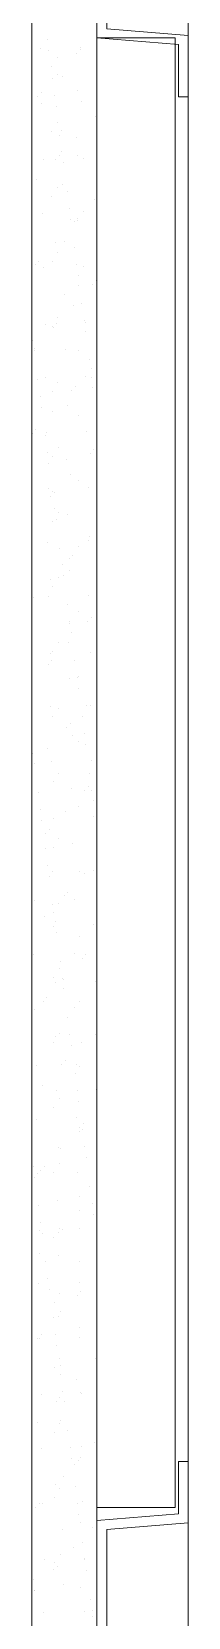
# Model space of a CAD drawing. Header units: inches. Extents: x 891 to 14187, y -1169 to 3232.
# Drawn here: x 9018.87 to 9020.37, y 2722.65 to 2737.82 of the extents above; entities that cross this region are included whole.
import ezdxf

# ---------------------------------------------------------------- set-up
doc = ezdxf.new("R2010")
doc.units = ezdxf.units.IN
doc.header["$MEASUREMENT"] = 0
for name, color, linetype, lineweight in [('A-WALL-PRHT', 7, 'Continuous', 9), ('E1', 7, 'Continuous', 9), ('E2', 7, 'Continuous', 9), ('E3', 7, 'Continuous', 9), ('EX-Windows', 7, 'Continuous', 9)]:
    doc.layers.add(name, color=color, linetype=linetype, lineweight=lineweight)

msp = doc.modelspace()

# ---------------------------------------------------------------- linework, layer by layer
at = {"layer": 'A-WALL-PRHT', "color": 8}
for p, q in [((9018.874, 2739.698), (9018.874, 2659.388)), ((9019.499, 2739.698), (9019.499, 2659.388))]:
    msp.add_line(p, q, dxfattribs=at)
at = {"layer": 'E1', "color": 8}
for p, q in [((9019.022, 2737.746), (9019.022, 2737.746)), ((9019.022, 2737.746), (9019.022, 2737.746)), ((9019.344, 2737.673), (9019.344, 2737.673)), ((9019.344, 2737.673), (9019.344, 2737.673)), ((9018.958, 2737.66), (9018.958, 2737.66)), ((9018.958, 2737.66), (9018.958, 2737.66)), ((9019.036, 2737.642), (9019.036, 2737.642)), ((9019.036, 2737.642), (9019.036, 2737.642)), ((9019.12, 2737.577), (9019.12, 2737.577)), ((9019.306, 2737.612), (9019.306, 2737.612)), ((9019.306, 2737.612), (9019.306, 2737.612)), ((9019.34, 2737.649), (9019.34, 2737.649)), ((9019.066, 2737.492), (9019.066, 2737.492)), ((9019.066, 2737.492), (9019.066, 2737.492)), ((9019.072, 2737.371), (9019.072, 2737.371)), ((9019.124, 2737.413), (9019.124, 2737.413)), ((9019.124, 2737.413), (9019.124, 2737.413)), ((9019.165, 2737.391), (9019.165, 2737.391)), ((9018.964, 2737.239), (9018.964, 2737.239)), ((9019.314, 2737.258), (9019.314, 2737.258)), ((9019.314, 2737.258), (9019.314, 2737.258)), ((9018.931, 2737.202), (9018.931, 2737.202)), ((9018.931, 2737.202), (9018.931, 2737.202)), ((9018.965, 2737.137), (9018.965, 2737.137)), ((9018.965, 2737.137), (9018.965, 2737.137)), ((9019.093, 2737.208), (9019.093, 2737.208)), ((9019.093, 2737.208), (9019.093, 2737.208)), ((9019.107, 2737.104), (9019.107, 2737.104)), ((9019.107, 2737.104), (9019.107, 2737.104)), ((9019.35, 2737.15), (9019.35, 2737.15)), ((9019.35, 2737.15), (9019.35, 2737.15)), ((9019.121, 2736.954), (9019.121, 2736.954)), ((9019.482, 2737.011), (9019.482, 2737.011)), ((9019.482, 2737.011), (9019.482, 2737.011)), ((9019.067, 2736.87), (9019.067, 2736.87)), ((9019.067, 2736.87), (9019.067, 2736.87)), ((9019.143, 2736.832), (9019.143, 2736.832)), ((9019.163, 2736.879), (9019.163, 2736.879)), ((9019.163, 2736.879), (9019.163, 2736.879)), ((9019.299, 2736.812), (9019.299, 2736.812)), ((9019.299, 2736.812), (9019.299, 2736.812)), ((9019.14, 2736.638), (9019.14, 2736.638)), ((9019.164, 2736.67), (9019.164, 2736.67)), ((9019.164, 2736.67), (9019.164, 2736.67)), ((9019.316, 2736.635), (9019.316, 2736.635)), ((9019.316, 2736.635), (9019.316, 2736.635)), ((9019.37, 2736.609), (9019.37, 2736.609)), ((9018.984, 2736.597), (9018.984, 2736.597)), ((9019.106, 2736.601), (9019.106, 2736.601)), ((9019.106, 2736.601), (9019.106, 2736.601)), ((9019.178, 2736.565), (9019.178, 2736.565)), ((9019.178, 2736.565), (9019.178, 2736.565)), ((9018.924, 2736.402), (9018.924, 2736.402)), ((9018.924, 2736.402), (9018.924, 2736.402)), ((9019.122, 2736.331), (9019.122, 2736.331)), ((9019.169, 2736.356), (9019.169, 2736.356)), ((9019.169, 2736.356), (9019.169, 2736.356)), ((9019.068, 2736.247), (9019.068, 2736.247)), ((9019.068, 2736.247), (9019.068, 2736.247)), ((9019.214, 2736.294), (9019.214, 2736.294)), ((9019.475, 2736.21), (9019.475, 2736.21)), ((9019.475, 2736.21), (9019.475, 2736.21)), ((9018.982, 2736.085), (9018.982, 2736.085)), ((9018.982, 2736.085), (9018.982, 2736.085)), ((9019.235, 2736.131), (9019.235, 2736.131)), ((9019.235, 2736.131), (9019.235, 2736.131)), ((9019.249, 2736.027), (9019.249, 2736.027)), ((9019.249, 2736.027), (9019.249, 2736.027)), ((9019.282, 2736), (9019.282, 2736)), ((9019.282, 2736), (9019.282, 2736)), ((9019.316, 2736.036), (9019.316, 2736.036)), ((9019.317, 2736.012), (9019.317, 2736.012)), ((9019.317, 2736.012), (9019.317, 2736.012)), ((9019.367, 2736.098), (9019.367, 2736.098)), ((9019.367, 2736.098), (9019.367, 2736.098)), ((9019.099, 2735.8), (9019.099, 2735.8)), ((9019.099, 2735.8), (9019.099, 2735.8)), ((9019.123, 2735.708), (9019.123, 2735.708)), ((9019.189, 2735.815), (9019.189, 2735.815)), ((9019.284, 2735.755), (9019.284, 2735.755)), ((9018.906, 2735.59), (9018.906, 2735.59)), ((9018.906, 2735.59), (9018.906, 2735.59)), ((9018.94, 2735.626), (9018.94, 2735.626)), ((9018.989, 2735.562), (9018.989, 2735.562)), ((9018.989, 2735.562), (9018.989, 2735.562)), ((9019.069, 2735.624), (9019.069, 2735.624)), ((9019.069, 2735.624), (9019.069, 2735.624)), ((9019.306, 2735.593), (9019.306, 2735.593)), ((9019.306, 2735.593), (9019.306, 2735.593)), ((9019.374, 2735.574), (9019.374, 2735.574)), ((9019.374, 2735.574), (9019.374, 2735.574)), ((9019.318, 2735.389), (9019.318, 2735.389)), ((9019.318, 2735.389), (9019.318, 2735.389)), ((9019.32, 2735.489), (9019.32, 2735.489)), ((9019.32, 2735.489), (9019.32, 2735.489)), ((9019.457, 2735.398), (9019.457, 2735.398)), ((9019.457, 2735.398), (9019.457, 2735.398)), ((9019.491, 2735.435), (9019.491, 2735.435)), ((9019.186, 2735.304), (9019.186, 2735.304)), ((9019.186, 2735.304), (9019.186, 2735.304)), ((9019.124, 2735.085), (9019.124, 2735.085)), ((9019.275, 2735.199), (9019.275, 2735.199)), ((9019.275, 2735.199), (9019.275, 2735.199)), ((9019.355, 2735.217), (9019.355, 2735.217)), ((9019.008, 2735.021), (9019.008, 2735.021)), ((9019.071, 2735.001), (9019.071, 2735.001)), ((9019.071, 2735.001), (9019.071, 2735.001)), ((9019.082, 2734.988), (9019.082, 2734.988)), ((9019.082, 2734.988), (9019.082, 2734.988)), ((9019.115, 2735.025), (9019.115, 2735.025)), ((9019.377, 2735.055), (9019.377, 2735.055)), ((9019.377, 2735.055), (9019.377, 2735.055)), ((9019.39, 2734.95), (9019.39, 2734.95)), ((9019.39, 2734.95), (9019.39, 2734.95)), ((9019.393, 2735.034), (9019.393, 2735.034)), ((9018.883, 2734.87), (9018.883, 2734.87)), ((9018.883, 2734.87), (9018.883, 2734.87)), ((9018.899, 2734.789), (9018.899, 2734.789)), ((9018.899, 2734.789), (9018.899, 2734.789)), ((9018.897, 2734.766), (9018.897, 2734.766)), ((9018.897, 2734.766), (9018.897, 2734.766)), ((9019.193, 2734.78), (9019.193, 2734.78)), ((9019.193, 2734.78), (9019.193, 2734.78)), ((9019.319, 2734.766), (9019.319, 2734.766)), ((9019.319, 2734.766), (9019.319, 2734.766)), ((9019.426, 2734.679), (9019.426, 2734.679)), ((9018.933, 2734.494), (9018.933, 2734.494)), ((9019.006, 2734.51), (9019.006, 2734.51)), ((9019.006, 2734.51), (9019.006, 2734.51)), ((9019.391, 2734.522), (9019.391, 2734.522)), ((9019.391, 2734.522), (9019.391, 2734.522)), ((9019.448, 2734.516), (9019.448, 2734.516)), ((9019.448, 2734.516), (9019.448, 2734.516)), ((9019.45, 2734.598), (9019.45, 2734.598)), ((9019.45, 2734.598), (9019.45, 2734.598)), ((9018.954, 2734.332), (9018.954, 2734.332)), ((9018.954, 2734.332), (9018.954, 2734.332)), ((9019.072, 2734.378), (9019.072, 2734.378)), ((9019.072, 2734.378), (9019.072, 2734.378)), ((9019.125, 2734.463), (9019.125, 2734.463)), ((9019.257, 2734.387), (9019.257, 2734.387)), ((9019.257, 2734.387), (9019.257, 2734.387)), ((9019.291, 2734.424), (9019.291, 2734.424)), ((9019.461, 2734.412), (9019.461, 2734.412)), ((9019.461, 2734.412), (9019.461, 2734.412)), ((9018.968, 2734.228), (9018.968, 2734.228)), ((9018.968, 2734.228), (9018.968, 2734.228)), ((9019.075, 2734.188), (9019.075, 2734.188)), ((9019.075, 2734.188), (9019.075, 2734.188)), ((9019.213, 2734.24), (9019.213, 2734.24)), ((9019.32, 2734.143), (9019.32, 2734.143)), ((9019.32, 2734.143), (9019.32, 2734.143)), ((9019.497, 2734.14), (9019.497, 2734.14)), ((9018.882, 2733.977), (9018.882, 2733.977)), ((9018.882, 2733.977), (9018.882, 2733.977)), ((9018.915, 2734.014), (9018.915, 2734.014)), ((9019.004, 2733.956), (9019.004, 2733.956)), ((9019.012, 2733.986), (9019.012, 2733.986)), ((9019.012, 2733.986), (9019.012, 2733.986)), ((9019.398, 2733.999), (9019.398, 2733.999)), ((9019.398, 2733.999), (9019.398, 2733.999)), ((9019.025, 2733.793), (9019.025, 2733.793)), ((9019.025, 2733.793), (9019.025, 2733.793)), ((9019.073, 2733.755), (9019.073, 2733.755)), ((9019.073, 2733.755), (9019.073, 2733.755)), ((9019.127, 2733.84), (9019.127, 2733.84)), ((9019.21, 2733.728), (9019.21, 2733.728)), ((9019.21, 2733.728), (9019.21, 2733.728)), ((9019.433, 2733.786), (9019.433, 2733.786)), ((9019.433, 2733.786), (9019.433, 2733.786)), ((9019.467, 2733.823), (9019.467, 2733.823)), ((9019.039, 2733.689), (9019.039, 2733.689)), ((9019.039, 2733.689), (9019.039, 2733.689)), ((9019.25, 2733.587), (9019.25, 2733.587)), ((9019.25, 2733.587), (9019.25, 2733.587)), ((9019.032, 2733.446), (9019.032, 2733.446)), ((9019.074, 2733.418), (9019.074, 2733.418)), ((9019.321, 2733.521), (9019.321, 2733.521)), ((9019.321, 2733.521), (9019.321, 2733.521)), ((9019.417, 2733.459), (9019.417, 2733.459)), ((9019.057, 2733.376), (9019.057, 2733.376)), ((9019.057, 2733.376), (9019.057, 2733.376)), ((9019.091, 2733.413), (9019.091, 2733.413)), ((9018.875, 2733.177), (9018.875, 2733.177)), ((9018.875, 2733.177), (9018.875, 2733.177)), ((9019.074, 2733.133), (9019.074, 2733.133)), ((9019.074, 2733.133), (9019.074, 2733.133)), ((9019.096, 2733.255), (9019.096, 2733.255)), ((9019.096, 2733.255), (9019.096, 2733.255)), ((9019.11, 2733.151), (9019.11, 2733.151)), ((9019.11, 2733.151), (9019.11, 2733.151)), ((9019.128, 2733.217), (9019.128, 2733.217)), ((9019.217, 2733.205), (9019.217, 2733.205)), ((9019.217, 2733.205), (9019.217, 2733.205)), ((9019.426, 2732.986), (9019.426, 2732.986)), ((9019.426, 2732.986), (9019.426, 2732.986)), ((9019.029, 2732.934), (9019.029, 2732.934)), ((9019.029, 2732.934), (9019.029, 2732.934)), ((9019.145, 2732.879), (9019.145, 2732.879)), ((9019.266, 2732.812), (9019.266, 2732.812)), ((9019.322, 2732.898), (9019.322, 2732.898)), ((9019.322, 2732.898), (9019.322, 2732.898)), ((9019.415, 2732.947), (9019.415, 2732.947)), ((9019.415, 2732.947), (9019.415, 2732.947)), ((9019.167, 2732.717), (9019.167, 2732.717)), ((9019.167, 2732.717), (9019.167, 2732.717)), ((9019.233, 2732.775), (9019.233, 2732.775)), ((9019.233, 2732.775), (9019.233, 2732.775)), ((9019.236, 2732.665), (9019.236, 2732.665)), ((9019.05, 2732.576), (9019.05, 2732.576)), ((9019.05, 2732.576), (9019.05, 2732.576)), ((9019.075, 2732.51), (9019.075, 2732.51)), ((9019.075, 2732.51), (9019.075, 2732.51)), ((9019.129, 2732.594), (9019.129, 2732.594)), ((9019.18, 2732.613), (9019.18, 2732.613)), ((9019.18, 2732.613), (9019.18, 2732.613)), ((9018.891, 2732.402), (9018.891, 2732.402)), ((9019.036, 2732.411), (9019.036, 2732.411)), ((9019.036, 2732.411), (9019.036, 2732.411)), ((9019.421, 2732.424), (9019.421, 2732.424)), ((9019.421, 2732.424), (9019.421, 2732.424)), ((9019.216, 2732.341), (9019.216, 2732.341)), ((9019.323, 2732.275), (9019.323, 2732.275)), ((9019.323, 2732.275), (9019.323, 2732.275)), ((9019.442, 2732.21), (9019.442, 2732.21)), ((9019.234, 2732.153), (9019.234, 2732.153)), ((9019.234, 2732.153), (9019.234, 2732.153)), ((9019.238, 2732.178), (9019.238, 2732.178)), ((9019.238, 2732.178), (9019.238, 2732.178)), ((9019.251, 2732.074), (9019.251, 2732.074)), ((9019.251, 2732.074), (9019.251, 2732.074)), ((9019.408, 2732.174), (9019.408, 2732.174)), ((9019.408, 2732.174), (9019.408, 2732.174)), ((9019.13, 2731.971), (9019.13, 2731.971)), ((9019.226, 2731.974), (9019.226, 2731.974)), ((9019.226, 2731.974), (9019.226, 2731.974)), ((9019.033, 2731.764), (9019.033, 2731.764)), ((9019.033, 2731.764), (9019.033, 2731.764)), ((9019.055, 2731.871), (9019.055, 2731.871)), ((9019.066, 2731.8), (9019.066, 2731.8)), ((9019.076, 2731.887), (9019.076, 2731.887)), ((9019.076, 2731.887), (9019.076, 2731.887)), ((9019.287, 2731.803), (9019.287, 2731.803)), ((9019.441, 2731.883), (9019.441, 2731.883)), ((9019.24, 2731.63), (9019.24, 2731.63)), ((9019.24, 2731.63), (9019.24, 2731.63)), ((9019.308, 2731.64), (9019.308, 2731.64)), ((9019.308, 2731.64), (9019.308, 2731.64)), ((9019.325, 2731.652), (9019.325, 2731.652)), ((9019.325, 2731.652), (9019.325, 2731.652)), ((9019.322, 2731.536), (9019.322, 2731.536)), ((9019.322, 2731.536), (9019.322, 2731.536)), ((9019.053, 2731.359), (9019.053, 2731.359)), ((9019.053, 2731.359), (9019.053, 2731.359)), ((9019.131, 2731.348), (9019.131, 2731.348)), ((9019.401, 2731.373), (9019.401, 2731.373)), ((9019.401, 2731.373), (9019.401, 2731.373)), ((9019.438, 2731.372), (9019.438, 2731.372)), ((9019.438, 2731.372), (9019.438, 2731.372)), ((9019.077, 2731.264), (9019.077, 2731.264)), ((9019.077, 2731.264), (9019.077, 2731.264)), ((9019.208, 2731.162), (9019.208, 2731.162)), ((9019.208, 2731.162), (9019.208, 2731.162)), ((9019.242, 2731.199), (9019.242, 2731.199)), ((9019.358, 2731.264), (9019.358, 2731.264)), ((9018.875, 2731.077), (9018.875, 2731.077)), ((9019.26, 2731.089), (9019.26, 2731.089)), ((9019.326, 2731.029), (9019.326, 2731.029)), ((9019.326, 2731.029), (9019.326, 2731.029)), ((9019.379, 2731.102), (9019.379, 2731.102)), ((9019.379, 2731.102), (9019.379, 2731.102)), ((9019.393, 2730.998), (9019.393, 2730.998)), ((9019.393, 2730.998), (9019.393, 2730.998)), ((9018.886, 2730.917), (9018.886, 2730.917)), ((9018.886, 2730.917), (9018.886, 2730.917)), ((9019.026, 2730.963), (9019.026, 2730.963)), ((9019.026, 2730.963), (9019.026, 2730.963)), ((9019.445, 2730.848), (9019.445, 2730.848)), ((9019.445, 2730.848), (9019.445, 2730.848)), ((9018.899, 2730.813), (9018.899, 2730.813)), ((9018.899, 2730.813), (9018.899, 2730.813)), ((9019.06, 2730.836), (9019.06, 2730.836)), ((9019.06, 2730.836), (9019.06, 2730.836)), ((9019.132, 2730.726), (9019.132, 2730.726)), ((9019.429, 2730.726), (9019.429, 2730.726)), ((9018.935, 2730.541), (9018.935, 2730.541)), ((9019.079, 2730.641), (9019.079, 2730.641)), ((9019.079, 2730.641), (9019.079, 2730.641)), ((9019.257, 2730.578), (9019.257, 2730.578)), ((9019.257, 2730.578), (9019.257, 2730.578)), ((9019.384, 2730.561), (9019.384, 2730.561)), ((9019.384, 2730.561), (9019.384, 2730.561)), ((9019.417, 2730.598), (9019.417, 2730.598)), ((9019.45, 2730.563), (9019.45, 2730.563)), ((9019.45, 2730.563), (9019.45, 2730.563)), ((9019.327, 2730.406), (9019.327, 2730.406)), ((9019.327, 2730.406), (9019.327, 2730.406)), ((9019.464, 2730.459), (9019.464, 2730.459)), ((9019.464, 2730.459), (9019.464, 2730.459)), ((9018.957, 2730.379), (9018.957, 2730.379)), ((9018.957, 2730.379), (9018.957, 2730.379)), ((9018.97, 2730.275), (9018.97, 2730.275)), ((9018.97, 2730.275), (9018.97, 2730.275)), ((9019.079, 2730.295), (9019.079, 2730.295)), ((9019.201, 2730.362), (9019.201, 2730.362)), ((9019.201, 2730.362), (9019.201, 2730.362)), ((9019.464, 2730.308), (9019.464, 2730.308)), ((9019.008, 2730.151), (9019.008, 2730.151)), ((9019.008, 2730.151), (9019.008, 2730.151)), ((9019.042, 2730.188), (9019.042, 2730.188)), ((9019.133, 2730.103), (9019.133, 2730.103)), ((9018.879, 2730.042), (9018.879, 2730.042)), ((9018.879, 2730.042), (9018.879, 2730.042)), ((9019.006, 2730.003), (9019.006, 2730.003)), ((9019.08, 2730.018), (9019.08, 2730.018)), ((9019.08, 2730.018), (9019.08, 2730.018)), ((9019.264, 2730.054), (9019.264, 2730.054)), ((9019.264, 2730.054), (9019.264, 2730.054)), ((9019.028, 2729.841), (9019.028, 2729.841)), ((9019.028, 2729.841), (9019.028, 2729.841)), ((9019.077, 2729.784), (9019.077, 2729.784)), ((9019.077, 2729.784), (9019.077, 2729.784)), ((9019.328, 2729.784), (9019.328, 2729.784)), ((9019.328, 2729.784), (9019.328, 2729.784)), ((9019.462, 2729.796), (9019.462, 2729.796)), ((9019.462, 2729.796), (9019.462, 2729.796)), ((9019.041, 2729.736), (9019.041, 2729.736)), ((9019.041, 2729.736), (9019.041, 2729.736)), ((9019.377, 2729.761), (9019.377, 2729.761)), ((9019.377, 2729.761), (9019.377, 2729.761)), ((9018.898, 2729.502), (9018.898, 2729.502)), ((9019.135, 2729.48), (9019.135, 2729.48)), ((9019.184, 2729.55), (9019.184, 2729.55)), ((9019.184, 2729.55), (9019.184, 2729.55)), ((9019.217, 2729.587), (9019.217, 2729.587)), ((9019.284, 2729.514), (9019.284, 2729.514)), ((9019.001, 2729.351), (9019.001, 2729.351)), ((9019.001, 2729.351), (9019.001, 2729.351)), ((9019.077, 2729.465), (9019.077, 2729.465)), ((9019.081, 2729.396), (9019.081, 2729.396)), ((9019.081, 2729.396), (9019.081, 2729.396)), ((9019.083, 2729.26), (9019.083, 2729.26)), ((9019.083, 2729.26), (9019.083, 2729.26)), ((9019.098, 2729.302), (9019.098, 2729.302)), ((9019.098, 2729.302), (9019.098, 2729.302)), ((9019.112, 2729.198), (9019.112, 2729.198)), ((9019.112, 2729.198), (9019.112, 2729.198)), ((9019.469, 2729.273), (9019.469, 2729.273)), ((9019.469, 2729.273), (9019.469, 2729.273)), ((9019.329, 2729.161), (9019.329, 2729.161)), ((9019.329, 2729.161), (9019.329, 2729.161)), ((9018.896, 2728.99), (9018.896, 2728.99)), ((9018.896, 2728.99), (9018.896, 2728.99)), ((9019.148, 2728.926), (9019.148, 2728.926)), ((9019.281, 2729.003), (9019.281, 2729.003)), ((9019.281, 2729.003), (9019.281, 2729.003)), ((9019.359, 2728.949), (9019.359, 2728.949)), ((9019.359, 2728.949), (9019.359, 2728.949)), ((9019.393, 2728.986), (9019.393, 2728.986)), ((9019.082, 2728.773), (9019.082, 2728.773)), ((9019.082, 2728.773), (9019.082, 2728.773)), ((9019.103, 2728.72), (9019.103, 2728.72)), ((9019.136, 2728.857), (9019.136, 2728.857)), ((9019.169, 2728.764), (9019.169, 2728.764)), ((9019.169, 2728.764), (9019.169, 2728.764)), ((9019.177, 2728.75), (9019.177, 2728.75)), ((9019.177, 2728.75), (9019.177, 2728.75)), ((9019.488, 2728.733), (9019.488, 2728.733)), ((9019.017, 2728.576), (9019.017, 2728.576)), ((9019.183, 2728.66), (9019.183, 2728.66)), ((9019.183, 2728.66), (9019.183, 2728.66)), ((9018.902, 2728.466), (9018.902, 2728.466)), ((9018.902, 2728.466), (9018.902, 2728.466)), ((9018.983, 2728.539), (9018.983, 2728.539)), ((9018.983, 2728.539), (9018.983, 2728.539)), ((9019.288, 2728.479), (9019.288, 2728.479)), ((9019.288, 2728.479), (9019.288, 2728.479)), ((9019.33, 2728.538), (9019.33, 2728.538)), ((9019.33, 2728.538), (9019.33, 2728.538)), ((9019.219, 2728.388), (9019.219, 2728.388)), ((9019.083, 2728.15), (9019.083, 2728.15)), ((9019.083, 2728.15), (9019.083, 2728.15)), ((9019.1, 2728.209), (9019.1, 2728.209)), ((9019.1, 2728.209), (9019.1, 2728.209)), ((9019.137, 2728.234), (9019.137, 2728.234)), ((9019.24, 2728.225), (9019.24, 2728.225)), ((9019.24, 2728.225), (9019.24, 2728.225)), ((9019.254, 2728.121), (9019.254, 2728.121)), ((9019.254, 2728.121), (9019.254, 2728.121)), ((9019.352, 2728.149), (9019.352, 2728.149)), ((9019.352, 2728.149), (9019.352, 2728.149)), ((9019.486, 2728.221), (9019.486, 2728.221)), ((9019.486, 2728.221), (9019.486, 2728.221)), ((9019.193, 2727.975), (9019.193, 2727.975)), ((9018.922, 2727.926), (9018.922, 2727.926)), ((9019.159, 2727.938), (9019.159, 2727.938)), ((9019.159, 2727.938), (9019.159, 2727.938)), ((9019.29, 2727.85), (9019.29, 2727.85)), ((9019.307, 2727.939), (9019.307, 2727.939)), ((9019.331, 2727.915), (9019.331, 2727.915)), ((9019.331, 2727.915), (9019.331, 2727.915)), ((9018.977, 2727.739), (9018.977, 2727.739)), ((9018.977, 2727.739), (9018.977, 2727.739)), ((9019.107, 2727.685), (9019.107, 2727.685)), ((9019.107, 2727.685), (9019.107, 2727.685)), ((9019.311, 2727.687), (9019.311, 2727.687)), ((9019.311, 2727.687), (9019.311, 2727.687)), ((9019.492, 2727.698), (9019.492, 2727.698)), ((9019.492, 2727.698), (9019.492, 2727.698)), ((9019.084, 2727.527), (9019.084, 2727.527)), ((9019.084, 2727.527), (9019.084, 2727.527)), ((9019.138, 2727.611), (9019.138, 2727.611)), ((9019.325, 2727.583), (9019.325, 2727.583)), ((9019.325, 2727.583), (9019.325, 2727.583)), ((9018.92, 2727.415), (9018.92, 2727.415)), ((9018.92, 2727.415), (9018.92, 2727.415)), ((9019.305, 2727.427), (9019.305, 2727.427)), ((9019.305, 2727.427), (9019.305, 2727.427)), ((9019.368, 2727.373), (9019.368, 2727.373)), ((9019.332, 2727.292), (9019.332, 2727.292)), ((9019.332, 2727.292), (9019.332, 2727.292)), ((9019.335, 2727.336), (9019.335, 2727.336)), ((9019.335, 2727.336), (9019.335, 2727.336)), ((9019.36, 2727.311), (9019.36, 2727.311)), ((9019.126, 2727.145), (9019.126, 2727.145)), ((9019.152, 2727.137), (9019.152, 2727.137)), ((9019.152, 2727.137), (9019.152, 2727.137)), ((9019.382, 2727.149), (9019.382, 2727.149)), ((9019.382, 2727.149), (9019.382, 2727.149)), ((9019.396, 2727.045), (9019.396, 2727.045)), ((9019.396, 2727.045), (9019.396, 2727.045)), ((9018.888, 2726.964), (9018.888, 2726.964)), ((9018.888, 2726.964), (9018.888, 2726.964)), ((9018.926, 2726.891), (9018.926, 2726.891)), ((9018.926, 2726.891), (9018.926, 2726.891)), ((9018.959, 2726.926), (9018.959, 2726.926)), ((9018.959, 2726.926), (9018.959, 2726.926)), ((9018.993, 2726.963), (9018.993, 2726.963)), ((9019.085, 2726.904), (9019.085, 2726.904)), ((9019.085, 2726.904), (9019.085, 2726.904)), ((9019.139, 2726.989), (9019.139, 2726.989)), ((9019.312, 2726.904), (9019.312, 2726.904)), ((9019.312, 2726.904), (9019.312, 2726.904)), ((9018.902, 2726.86), (9018.902, 2726.86)), ((9018.902, 2726.86), (9018.902, 2726.86)), ((9019.431, 2726.773), (9019.431, 2726.773)), ((9018.938, 2726.589), (9018.938, 2726.589)), ((9019.124, 2726.633), (9019.124, 2726.633)), ((9019.124, 2726.633), (9019.124, 2726.633)), ((9019.334, 2726.669), (9019.334, 2726.669)), ((9019.334, 2726.669), (9019.334, 2726.669)), ((9019.453, 2726.61), (9019.453, 2726.61)), ((9019.453, 2726.61), (9019.453, 2726.61)), ((9019.328, 2726.536), (9019.328, 2726.536)), ((9019.328, 2726.536), (9019.328, 2726.536)), ((9019.466, 2726.506), (9019.466, 2726.506)), ((9019.466, 2726.506), (9019.466, 2726.506)), ((9018.946, 2726.351), (9018.946, 2726.351)), ((9018.959, 2726.426), (9018.959, 2726.426)), ((9018.959, 2726.426), (9018.959, 2726.426)), ((9018.973, 2726.322), (9018.973, 2726.322)), ((9018.973, 2726.322), (9018.973, 2726.322)), ((9019.134, 2726.325), (9019.134, 2726.325)), ((9019.134, 2726.325), (9019.134, 2726.325)), ((9019.14, 2726.366), (9019.14, 2726.366)), ((9019.168, 2726.362), (9019.168, 2726.362)), ((9019.331, 2726.363), (9019.331, 2726.363)), ((9019.086, 2726.281), (9019.086, 2726.281)), ((9019.086, 2726.281), (9019.086, 2726.281)), ((9018.952, 2726.126), (9018.952, 2726.126)), ((9018.952, 2726.126), (9018.952, 2726.126)), ((9019.009, 2726.05), (9019.009, 2726.05)), ((9019.131, 2726.11), (9019.131, 2726.11)), ((9019.131, 2726.11), (9019.131, 2726.11)), ((9019.335, 2726.047), (9019.335, 2726.047)), ((9019.335, 2726.047), (9019.335, 2726.047)), ((9018.943, 2725.839), (9018.943, 2725.839)), ((9018.943, 2725.839), (9018.943, 2725.839)), ((9019.03, 2725.888), (9019.03, 2725.888)), ((9019.03, 2725.888), (9019.03, 2725.888)), ((9019.329, 2725.852), (9019.329, 2725.852)), ((9019.329, 2725.852), (9019.329, 2725.852)), ((9019.044, 2725.784), (9019.044, 2725.784)), ((9019.044, 2725.784), (9019.044, 2725.784)), ((9019.141, 2725.743), (9019.141, 2725.743)), ((9019.31, 2725.724), (9019.31, 2725.724)), ((9019.31, 2725.724), (9019.31, 2725.724)), ((9019.344, 2725.761), (9019.344, 2725.761)), ((9019.088, 2725.659), (9019.088, 2725.659)), ((9019.088, 2725.659), (9019.088, 2725.659)), ((9019.128, 2725.525), (9019.128, 2725.525)), ((9019.128, 2725.525), (9019.128, 2725.525)), ((9019.15, 2725.57), (9019.15, 2725.57)), ((9019.08, 2725.512), (9019.08, 2725.512)), ((9019.336, 2725.424), (9019.336, 2725.424)), ((9019.336, 2725.424), (9019.336, 2725.424)), ((9018.934, 2725.314), (9018.934, 2725.314)), ((9018.934, 2725.314), (9018.934, 2725.314)), ((9018.95, 2725.316), (9018.95, 2725.316)), ((9018.95, 2725.316), (9018.95, 2725.316)), ((9018.968, 2725.351), (9018.968, 2725.351)), ((9019.101, 2725.349), (9019.101, 2725.349)), ((9019.101, 2725.349), (9019.101, 2725.349)), ((9019.115, 2725.245), (9019.115, 2725.245)), ((9019.115, 2725.245), (9019.115, 2725.245)), ((9019.335, 2725.328), (9019.335, 2725.328)), ((9019.335, 2725.328), (9019.335, 2725.328)), ((9019.142, 2725.12), (9019.142, 2725.12)), ((9019.486, 2725.123), (9019.486, 2725.123)), ((9019.486, 2725.123), (9019.486, 2725.123)), ((9019.089, 2725.036), (9019.089, 2725.036)), ((9019.089, 2725.036), (9019.089, 2725.036)), ((9019.148, 2725.058), (9019.148, 2725.058)), ((9019.148, 2725.058), (9019.148, 2725.058)), ((9019.15, 2724.974), (9019.15, 2724.974)), ((9019.303, 2724.924), (9019.303, 2724.924)), ((9019.303, 2724.924), (9019.303, 2724.924)), ((9018.969, 2724.776), (9018.969, 2724.776)), ((9019.172, 2724.811), (9019.172, 2724.811)), ((9019.172, 2724.811), (9019.172, 2724.811)), ((9019.337, 2724.801), (9019.337, 2724.801)), ((9019.337, 2724.801), (9019.337, 2724.801)), ((9019.355, 2724.788), (9019.355, 2724.788)), ((9019.11, 2724.713), (9019.11, 2724.713)), ((9019.11, 2724.713), (9019.11, 2724.713)), ((9019.144, 2724.75), (9019.144, 2724.75)), ((9019.186, 2724.707), (9019.186, 2724.707)), ((9019.186, 2724.707), (9019.186, 2724.707)), ((9018.927, 2724.514), (9018.927, 2724.514)), ((9018.927, 2724.514), (9018.927, 2724.514)), ((9019.144, 2724.497), (9019.144, 2724.497)), ((9019.154, 2724.534), (9019.154, 2724.534)), ((9019.154, 2724.534), (9019.154, 2724.534)), ((9019.09, 2724.413), (9019.09, 2724.413)), ((9019.09, 2724.413), (9019.09, 2724.413)), ((9019.221, 2724.435), (9019.221, 2724.435)), ((9019.479, 2724.323), (9019.479, 2724.323)), ((9019.479, 2724.323), (9019.479, 2724.323)), ((9018.967, 2724.264), (9018.967, 2724.264)), ((9018.967, 2724.264), (9018.967, 2724.264)), ((9019.243, 2724.273), (9019.243, 2724.273)), ((9019.243, 2724.273), (9019.243, 2724.273)), ((9019.256, 2724.168), (9019.256, 2724.168)), ((9019.256, 2724.168), (9019.256, 2724.168)), ((9019.338, 2724.178), (9019.338, 2724.178)), ((9019.338, 2724.178), (9019.338, 2724.178)), ((9019.352, 2724.277), (9019.352, 2724.277)), ((9019.352, 2724.277), (9019.352, 2724.277)), ((9019.285, 2724.112), (9019.285, 2724.112)), ((9019.285, 2724.112), (9019.285, 2724.112)), ((9019.319, 2724.149), (9019.319, 2724.149)), ((9019.103, 2723.913), (9019.103, 2723.913)), ((9019.103, 2723.913), (9019.103, 2723.913)), ((9019.145, 2723.875), (9019.145, 2723.875)), ((9019.174, 2723.994), (9019.174, 2723.994)), ((9019.292, 2723.897), (9019.292, 2723.897)), ((9018.944, 2723.739), (9018.944, 2723.739)), ((9018.974, 2723.74), (9018.974, 2723.74)), ((9018.974, 2723.74), (9018.974, 2723.74)), ((9019.091, 2723.79), (9019.091, 2723.79)), ((9019.091, 2723.79), (9019.091, 2723.79)), ((9019.314, 2723.734), (9019.314, 2723.734)), ((9019.314, 2723.734), (9019.314, 2723.734)), ((9019.359, 2723.753), (9019.359, 2723.753)), ((9019.359, 2723.753), (9019.359, 2723.753)), ((9018.91, 2723.702), (9018.91, 2723.702)), ((9018.91, 2723.702), (9018.91, 2723.702)), ((9019.327, 2723.63), (9019.327, 2723.63)), ((9019.327, 2723.63), (9019.327, 2723.63)), ((9019.339, 2723.555), (9019.339, 2723.555)), ((9019.339, 2723.555), (9019.339, 2723.555)), ((9019.171, 2723.483), (9019.171, 2723.483)), ((9019.171, 2723.483), (9019.171, 2723.483)), ((9019.461, 2723.51), (9019.461, 2723.51)), ((9019.461, 2723.51), (9019.461, 2723.51)), ((9019.495, 2723.547), (9019.495, 2723.547)), ((9019.146, 2723.252), (9019.146, 2723.252)), ((9019.279, 2723.311), (9019.279, 2723.311)), ((9019.279, 2723.311), (9019.279, 2723.311)), ((9019.363, 2723.358), (9019.363, 2723.358)), ((9018.993, 2723.2), (9018.993, 2723.2)), ((9019.085, 2723.101), (9019.085, 2723.101)), ((9019.085, 2723.101), (9019.085, 2723.101)), ((9019.092, 2723.167), (9019.092, 2723.167)), ((9019.092, 2723.167), (9019.092, 2723.167)), ((9019.119, 2723.137), (9019.119, 2723.137)), ((9019.378, 2723.213), (9019.378, 2723.213)), ((9019.384, 2723.196), (9019.384, 2723.196)), ((9019.384, 2723.196), (9019.384, 2723.196)), ((9018.891, 2723.011), (9018.891, 2723.011)), ((9018.891, 2723.011), (9018.891, 2723.011)), ((9019.178, 2722.959), (9019.178, 2722.959)), ((9019.178, 2722.959), (9019.178, 2722.959)), ((9019.398, 2723.092), (9019.398, 2723.092)), ((9019.398, 2723.092), (9019.398, 2723.092)), ((9018.903, 2722.901), (9018.903, 2722.901)), ((9018.903, 2722.901), (9018.903, 2722.901)), ((9018.905, 2722.907), (9018.905, 2722.907)), ((9018.905, 2722.907), (9018.905, 2722.907)), ((9019.34, 2722.932), (9019.34, 2722.932)), ((9019.34, 2722.932), (9019.34, 2722.932)), ((9019.434, 2722.82), (9019.434, 2722.82)), ((9018.991, 2722.689), (9018.991, 2722.689)), ((9018.991, 2722.689), (9018.991, 2722.689)), ((9019.376, 2722.701), (9019.376, 2722.701)), ((9019.376, 2722.701), (9019.376, 2722.701)), ((9019.454, 2722.71), (9019.454, 2722.71)), ((9019.454, 2722.71), (9019.454, 2722.71)), ((9019.455, 2722.658), (9019.455, 2722.658)), ((9019.455, 2722.658), (9019.455, 2722.658))]:
    msp.add_line(p, q, dxfattribs=at)
at = {"layer": 'E1', "color": 8, "flags": 128}
for points in [[(9019.593, 2737.847), (9020.374, 2737.785), (9020.374, 2737.198), (9020.28, 2737.198), (9020.28, 2737.698), (9019.499, 2737.761), (9019.499, 2739.136), (9020.28, 2739.198), (9020.28, 2739.698), (9020.374, 2739.698), (9020.374, 2739.112), (9019.593, 2739.049)], [(9019.593, 2722.285), (9020.374, 2722.222), (9020.374, 2721.636), (9020.28, 2721.636), (9020.28, 2722.136), (9019.499, 2722.198), (9019.499, 2723.573), (9020.28, 2723.636), (9020.28, 2724.136), (9020.374, 2724.136), (9020.374, 2723.549), (9019.593, 2723.487)]]:
    msp.add_lwpolyline(points, close=True, dxfattribs=at)
at = {"layer": 'E2', "color": 8}
for p, q in [((9018.874, 2659.388), (9018.874, 2739.698)), ((9018.874, 2739.698), (9018.874, 2659.388)), ((9019.499, 2739.698), (9019.499, 2659.388))]:
    msp.add_line(p, q, dxfattribs=at)
at = {"layer": 'E3', "color": 8}
for p, q in [((9020.249, 2737.761), (9019.499, 2737.761)), ((9019.499, 2737.761), (9019.499, 2723.698)), ((9020.249, 2723.698), (9020.249, 2737.761)), ((9020.249, 2737.761), (9020.249, 2723.698)), ((9019.499, 2723.698), (9020.249, 2723.698))]:
    msp.add_line(p, q, dxfattribs=at)
at = {"layer": 'EX-Windows', "color": 8}
msp.add_line((9020.374, 2679.698), (9020.374, 2739.698), dxfattribs=at)

doc.saveas('drawing.dxf')
